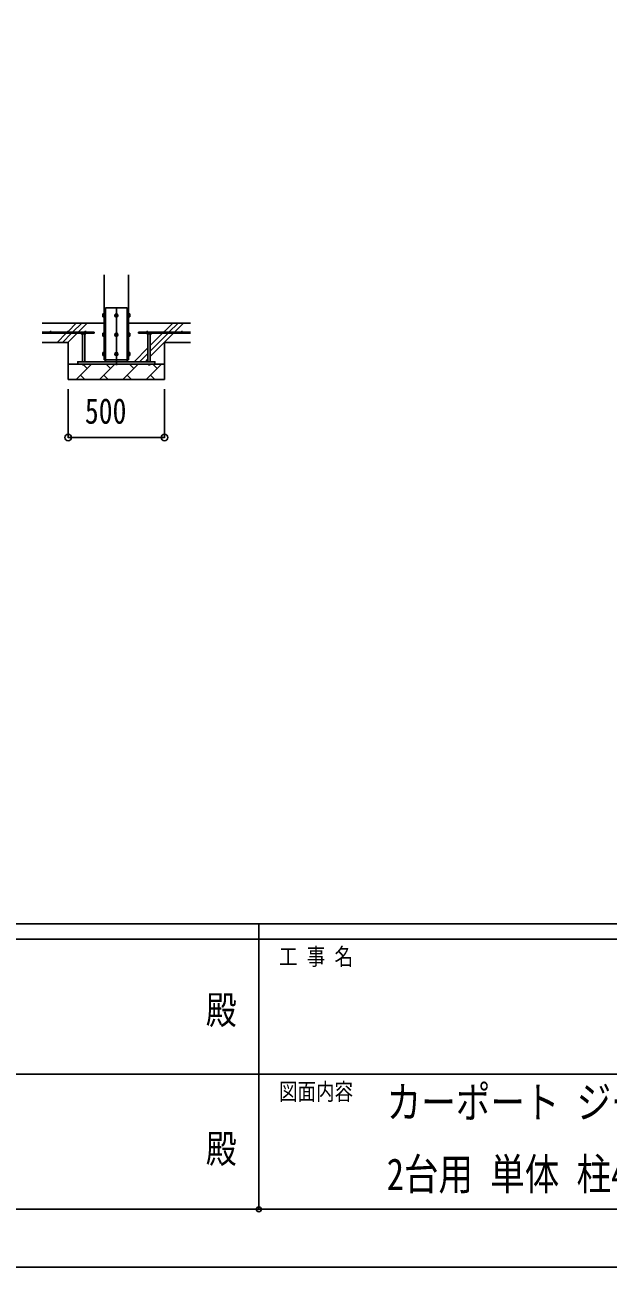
# Model space of a CAD drawing. Units: millimetres, scale not verified. Extents: x -16820 to 16820, y -11880 to 11880.
# Drawn here: x -1234 to 1793, y -11880 to -5438 of the extents above; entities that cross this region are included whole.
import ezdxf
from ezdxf.enums import TextEntityAlignment as Align

# ---------------------------------------------------------------- set-up
doc = ezdxf.new("R2010")
doc.units = ezdxf.units.MM
doc.header["$LTSCALE"] = 50
doc.header["$PDMODE"] = 32
doc.header["$PDSIZE"] = 25
for name, color, linetype in [('0-2_USER1', 3, 'Continuous'), ('0-3_YKK_11', 7, 'Continuous'), ('0-4_YKK_12', 2, 'Continuous'), ('0-5_YKK_13', 4, 'Continuous'), ('0-6_YKK_A1', 4, 'Continuous'), ('0-7_YKK_D', 6, 'Continuous'), ('0-8_YKK_ZWAK', 7, 'Continuous')]:
    doc.layers.add(name, color=color, linetype=linetype)
doc.styles.add('ＭＳ ゴシック', font='')
doc.styles.get('ＭＳ ゴシック').set_extended_font_data('MS Gothic')

msp = doc.modelspace()

# ---------------------------------------------------------------- linework, layer by layer
at = {"layer": '0-3_YKK_11'}
for p, q in [((-1009.02, -7197), (-959.02, -7197)), ((-509.02, -7197), (-559.02, -7197))]:
    msp.add_line(p, q, dxfattribs=at)
at = {"layer": '0-4_YKK_12'}
msp.add_line((-759.02, -6902.5), (-759.02, -7202.5), dxfattribs=at)
at = {"layer": '0-5_YKK_13'}
for p, q in [((-829.72, -6938.51), (-829.14, -6937.51)), ((-829.72, -6938.51), (-829.72, -6951.5)), ((-829.72, -6951.5), (-829.14, -6952.51)), ((-824.22, -6937.51), (-829.14, -6937.51)), ((-824.22, -6941.25), (-829.14, -6941.25)), ((-824.22, -6948.75), (-829.14, -6948.75)), ((-824.22, -6952.51), (-829.14, -6952.51)), ((-824.22, -6937.51), (-824.22, -6952.51)), ((-822.62, -6937.96), (-824.22, -6937.96)), ((-824.22, -6944.5), (-824.22, -6937.96)), ((-824.22, -6944.5), (-822.62, -6944.5)), ((-824.22, -6945.5), (-822.62, -6945.5)), ((-824.22, -6952.05), (-824.22, -6945.5)), ((-824.22, -6952.05), (-822.62, -6952.05)), ((-822.62, -6944.5), (-822.62, -6937.96)), ((-822.62, -6952.05), (-822.62, -6945.5)), ((-815.02, -6905), (-703.02, -6905)), ((-703.02, -7175), (-703.02, -6905)), ((-695.42, -6937.95), (-693.82, -6937.95)), ((-695.42, -6944.5), (-695.42, -6937.95)), ((-693.82, -6944.5), (-695.42, -6944.5)), ((-693.82, -6945.5), (-695.42, -6945.5)), ((-695.42, -6952.05), (-695.42, -6945.5)), ((-693.82, -6952.05), (-695.42, -6952.05)), ((-693.82, -6937.49), (-688.9, -6937.49)), ((-693.82, -6937.49), (-693.82, -6952.51)), ((-693.82, -6944.5), (-693.82, -6937.95)), ((-693.82, -6941.25), (-688.9, -6941.25)), ((-693.82, -6952.05), (-693.82, -6945.5)), ((-693.82, -6948.75), (-688.9, -6948.75)), ((-693.82, -6952.51), (-688.9, -6952.51)), ((-688.32, -6938.5), (-688.9, -6937.49)), ((-688.32, -6951.5), (-688.9, -6952.51)), ((-688.32, -6938.5), (-688.32, -6951.5)), ((-938.52, -7032.5), (-939.99, -7033.35)), ((-938.52, -7032.5), (-919.52, -7032.5)), ((-935.02, -7040.5), (-935.02, -7185)), ((-934.5, -7040.5), (-934.5, -7033.35)), ((-923.53, -7040.5), (-923.53, -7033.35)), ((-923.02, -7040.5), (-923.02, -7185)), ((-919.52, -7032.5), (-918.05, -7033.35)), ((-918.05, -7040.5), (-918.05, -7033.35)), ((-829.72, -7038.51), (-829.14, -7037.51)), ((-829.72, -7038.51), (-829.72, -7051.5)), ((-829.72, -7051.5), (-829.14, -7052.51)), ((-824.22, -7037.51), (-829.14, -7037.51)), ((-824.22, -7041.25), (-829.14, -7041.25)), ((-824.22, -7048.75), (-829.14, -7048.75)), ((-824.22, -7052.51), (-829.14, -7052.51)), ((-824.22, -7037.51), (-824.22, -7052.51)), ((-822.62, -7037.96), (-824.22, -7037.96)), ((-824.22, -7044.5), (-824.22, -7037.96)), ((-824.22, -7044.5), (-822.62, -7044.5)), ((-824.22, -7045.5), (-822.62, -7045.5)), ((-824.22, -7052.05), (-824.22, -7045.5)), ((-824.22, -7052.05), (-822.62, -7052.05)), ((-822.62, -7044.5), (-822.62, -7037.96)), ((-822.62, -7052.05), (-822.62, -7045.5)), ((-695.42, -7037.95), (-693.82, -7037.95)), ((-695.42, -7044.5), (-695.42, -7037.95)), ((-693.82, -7044.5), (-695.42, -7044.5)), ((-693.82, -7045.5), (-695.42, -7045.5)), ((-695.42, -7052.05), (-695.42, -7045.5)), ((-693.82, -7052.05), (-695.42, -7052.05)), ((-693.82, -7037.49), (-688.9, -7037.49)), ((-693.82, -7037.49), (-693.82, -7052.51)), ((-693.82, -7044.5), (-693.82, -7037.95)), ((-693.82, -7041.25), (-688.9, -7041.25)), ((-693.82, -7052.05), (-693.82, -7045.5)), ((-693.82, -7048.75), (-688.9, -7048.75)), ((-693.82, -7052.51), (-688.9, -7052.51)), ((-688.32, -7038.5), (-688.9, -7037.49)), ((-688.32, -7051.5), (-688.9, -7052.51)), ((-688.32, -7038.5), (-688.32, -7051.5)), ((-598.52, -7032.5), (-599.99, -7033.35)), ((-599.99, -7040.5), (-599.99, -7033.35)), ((-579.52, -7032.5), (-598.52, -7032.5)), ((-595.02, -7040.5), (-595.02, -7185)), ((-594.5, -7040.5), (-594.5, -7033.35)), ((-583.53, -7040.5), (-583.53, -7033.35)), ((-583.02, -7040.5), (-583.02, -7185)), ((-579.52, -7032.5), (-578.05, -7033.35)), ((-829.72, -7138.51), (-829.14, -7137.51)), ((-829.72, -7138.51), (-829.72, -7151.5)), ((-824.22, -7137.51), (-829.14, -7137.51)), ((-824.22, -7141.25), (-829.14, -7141.25)), ((-824.22, -7148.75), (-829.14, -7148.75)), ((-824.22, -7137.51), (-824.22, -7152.51)), ((-822.62, -7137.96), (-824.22, -7137.96)), ((-824.22, -7144.5), (-824.22, -7137.96)), ((-824.22, -7144.5), (-822.62, -7144.5)), ((-824.22, -7145.5), (-822.62, -7145.5)), ((-824.22, -7152.05), (-824.22, -7145.5)), ((-822.62, -7144.5), (-822.62, -7137.96)), ((-822.62, -7152.05), (-822.62, -7145.5)), ((-695.42, -7137.95), (-693.82, -7137.95)), ((-695.42, -7144.5), (-695.42, -7137.95)), ((-693.82, -7144.5), (-695.42, -7144.5)), ((-693.82, -7145.5), (-695.42, -7145.5)), ((-695.42, -7152.05), (-695.42, -7145.5)), ((-693.82, -7137.49), (-688.9, -7137.49)), ((-693.82, -7137.49), (-693.82, -7152.51)), ((-693.82, -7144.5), (-693.82, -7137.95)), ((-693.82, -7141.25), (-688.9, -7141.25)), ((-693.82, -7152.05), (-693.82, -7145.5)), ((-693.82, -7148.75), (-688.9, -7148.75)), ((-688.32, -7138.5), (-688.9, -7137.49)), ((-688.32, -7138.5), (-688.32, -7151.5)), ((-935.02, -7185), (-923.02, -7185)), ((-935.02, -7198.5), (-923.02, -7198.5)), ((-829.72, -7151.5), (-829.14, -7152.51)), ((-824.22, -7152.51), (-829.14, -7152.51)), ((-824.22, -7152.05), (-822.62, -7152.05)), ((-703.02, -7185), (-703.02, -7175)), ((-693.82, -7152.05), (-695.42, -7152.05)), ((-693.82, -7152.51), (-688.9, -7152.51)), ((-688.32, -7151.5), (-688.9, -7152.51)), ((-583.02, -7185), (-595.02, -7185)), ((-583.02, -7198.5), (-595.02, -7198.5))]:
    msp.add_line(p, q, dxfattribs=at)
for points in [[(-821.52, -6936.5), (-822.62, -6936.5), (-822.62, -6953.5), (-821.52, -6953.5)], [(-815.02, -7185), (-815.02, -7175), (-815.02, -6905)], [(-696.52, -6936.5), (-695.42, -6936.5), (-695.42, -6953.5), (-696.52, -6953.5)], [(-918.05, -7040.5), (-939.99, -7040.5), (-939.99, -7033.35)], [(-821.52, -7036.5), (-822.62, -7036.5), (-822.62, -7053.5), (-821.52, -7053.5)], [(-696.52, -7036.5), (-695.42, -7036.5), (-695.42, -7053.5), (-696.52, -7053.5)], [(-599.99, -7040.5), (-578.05, -7040.5), (-578.05, -7033.35)], [(-821.52, -7136.5), (-822.62, -7136.5), (-822.62, -7153.5), (-821.52, -7153.5)], [(-696.52, -7136.5), (-695.42, -7136.5), (-695.42, -7153.5), (-696.52, -7153.5)], [(-935.02, -7197), (-935.02, -7198.5), (-933.02, -7200.5), (-925.02, -7200.5)], [(-923.02, -7197), (-923.02, -7198.5), (-925.02, -7200.5)], [(-595.02, -7197), (-595.02, -7198.5), (-593.02, -7200.5)], [(-583.02, -7197), (-583.02, -7198.5), (-585.02, -7200.5), (-593.02, -7200.5)]]:
    msp.add_lwpolyline(points, dxfattribs=at)
for points in [[(-759.02, -6937.49), (-765.52, -6941.25), (-765.52, -6948.75), (-759.02, -6952.51), (-752.52, -6948.75), (-752.52, -6941.25)], [(-759.02, -7037.49), (-765.52, -7041.25), (-765.52, -7048.75), (-759.02, -7052.51), (-752.52, -7048.75), (-752.52, -7041.25)], [(-759.02, -7137.49), (-765.52, -7141.25), (-765.52, -7148.75), (-759.02, -7152.51), (-752.52, -7148.75), (-752.52, -7141.25)], [(-959.02, -7197), (-559.02, -7197), (-559.02, -7185), (-959.02, -7185)]]:
    msp.add_lwpolyline(points, close=True, dxfattribs=at)
for centre, radius in [((-759.02, -6945), 8.5), ((-759.02, -6945), 6.5), ((-759.02, -7045), 8.5), ((-759.02, -7045), 6.5), ((-759.02, -7145), 8.5), ((-759.02, -7145), 6.5)]:
    msp.add_circle(centre, radius, dxfattribs=at)
for centre, radius, start, end in [((-817.3, -6945), 12.42, 162.41205, 197.58795), ((-826.41, -6939.38), 3.31, 145.51973, 214.48027), ((-826.39, -6950.63), 3.32, 145.61575, 214.38425), ((-759.02, -6945), 7.05, 157.21814, 202.78186), ((-759.02, -6945), 7.05, 97.21814, 142.78186), ((-759.02, -6945), 7.05, 217.21814, 262.78186), ((-759.02, -6945), 7.05, 37.21814, 82.78186), ((-759.02, -6945), 7.05, 277.21814, 322.78186), ((-759.02, -6945), 7.05, 337.21814, 22.78186), ((-691.64, -6939.37), 3.32, 325.61575, 34.38425), ((-700.74, -6945), 12.42, 342.41205, 17.58795), ((-691.64, -6950.63), 3.32, 325.61575, 34.38425), ((-937.24, -7037.36), 4.86, 55.61575, 124.38425), ((-929.02, -7050.65), 18.15, 72.41205, 107.58795), ((-920.79, -7037.36), 4.86, 55.61575, 124.38425), ((-817.3, -7045), 12.42, 162.41205, 197.58795), ((-826.41, -7039.38), 3.31, 145.51973, 214.48027), ((-826.39, -7050.63), 3.32, 145.61575, 214.38425), ((-759.02, -7045), 7.05, 157.21814, 202.78186), ((-759.02, -7045), 7.05, 97.21814, 142.78186), ((-759.02, -7045), 7.05, 217.21814, 262.78186), ((-759.02, -7045), 7.05, 37.21814, 82.78186), ((-759.02, -7045), 7.05, 277.21814, 322.78186), ((-759.02, -7045), 7.05, 337.21814, 22.78186), ((-691.64, -7039.37), 3.32, 325.61575, 34.38425), ((-700.74, -7045), 12.42, 342.41205, 17.58795), ((-691.64, -7050.63), 3.32, 325.61575, 34.38425), ((-597.24, -7037.36), 4.86, 55.61575, 124.38425), ((-589.02, -7050.65), 18.15, 72.41205, 107.58795), ((-580.79, -7037.36), 4.86, 55.61575, 124.38425), ((-817.3, -7145), 12.42, 162.41205, 197.58795), ((-826.41, -7139.38), 3.31, 145.51973, 214.48027), ((-826.39, -7150.63), 3.32, 145.61575, 214.38425), ((-759.02, -7145), 7.05, 157.21814, 202.78186), ((-759.02, -7145), 7.05, 97.21814, 142.78186), ((-759.02, -7145), 7.05, 217.21814, 262.78186), ((-759.02, -7145), 7.05, 37.21814, 82.78186), ((-759.02, -7145), 7.05, 277.21814, 322.78186), ((-759.02, -7145), 7.05, 337.21814, 22.78186), ((-691.64, -7139.37), 3.32, 325.61575, 34.38425), ((-700.74, -7145), 12.42, 342.41205, 17.58795), ((-691.64, -7150.63), 3.32, 325.61575, 34.38425)]:
    msp.add_arc(centre, radius, start, end, dxfattribs=at)
at = {"layer": '0-6_YKK_A1'}
for p, q in [((-821.52, -6735), (-821.52, -7175)), ((-696.52, -7175), (-696.52, -6735)), ((-821.52, -6985), (-1144.17, -6985)), ((-1009.24, -7027.51), (-966.73, -6985)), ((-985.95, -7032.5), (-938.45, -6985)), ((-957.66, -7032.5), (-910.16, -6985)), ((-373.86, -6985), (-696.52, -6985)), ((-509.24, -7027.51), (-466.73, -6985)), ((-485.95, -7032.5), (-438.45, -6985)), ((-457.66, -7032.5), (-410.16, -6985)), ((-874.02, -7032.5), (-1144.17, -7032.5)), ((-939.99, -7037.5), (-1144.17, -7037.5)), ((-1144.17, -7085), (-1009.02, -7085)), ((-1066.73, -7085), (-1019.23, -7037.5)), ((-1038.45, -7085), (-990.95, -7037.5)), ((-1014.23, -7032.5), (-1011.51, -7029.78)), ((-1010.16, -7085), (-962.66, -7037.5)), ((-1009.02, -7085), (-1009.02, -7277)), ((-874.02, -7037.5), (-918.05, -7037.5)), ((-874.02, -7032.5), (-874.02, -7037.5)), ((-644.02, -7032.5), (-373.86, -7032.5)), ((-644.02, -7032.5), (-644.02, -7037.5)), ((-644.02, -7037.5), (-599.99, -7037.5)), ((-583.02, -7157.85), (-462.66, -7037.5)), ((-583.02, -7129.57), (-490.95, -7037.5)), ((-583.02, -7101.29), (-519.23, -7037.5)), ((-578.05, -7037.5), (-373.86, -7037.5)), ((-514.23, -7032.5), (-511.51, -7029.78)), ((-509.02, -7085), (-373.86, -7085)), ((-509.02, -7085), (-509.02, -7277)), ((-666.73, -7185), (-595.02, -7113.29)), ((-638.45, -7185), (-595.02, -7141.57)), ((-959.02, -7197), (-1009.02, -7197)), ((-509.02, -7197), (-1009.02, -7197)), ((-968.28, -7277), (-888.28, -7197)), ((-815.02, -7185), (-959.02, -7185)), ((-959.02, -7185), (-959.02, -7197)), ((-910.94, -7219.66), (-930.1, -7200.5)), ((-846.86, -7277), (-766.86, -7197)), ((-821.52, -7175), (-696.52, -7175)), ((-789.52, -7219.66), (-812.18, -7197)), ((-725.44, -7277), (-645.44, -7197)), ((-703.02, -7185), (-559.02, -7185)), ((-668.1, -7219.66), (-690.76, -7197)), ((-610.16, -7185), (-595.02, -7169.85)), ((-604.02, -7277), (-524.02, -7197)), ((-546.68, -7219.66), (-569.34, -7197)), ((-559.02, -7185), (-559.02, -7197)), ((-559.02, -7197), (-509.02, -7197)), ((-509.02, -7277), (-1009.02, -7277)), ((-945.62, -7254.34), (-922.96, -7277)), ((-824.2, -7254.34), (-801.54, -7277)), ((-702.78, -7254.34), (-680.12, -7277)), ((-581.36, -7254.34), (-558.69, -7277))]:
    msp.add_line(p, q, dxfattribs=at)
for centre in [(-1099.02, -7030), (-1009.02, -7030), (-919.02, -7030), (-599.02, -7030), (-509.02, -7030), (-419.02, -7030)]:
    msp.add_circle(centre, 2.5, dxfattribs=at)
at = {"layer": '0-7_YKK_D'}
for p, q in [((-1009.02, -7327), (-1009.02, -7579)), ((-509.02, -7327), (-509.02, -7579)), ((-509.02, -7578), (-1009.02, -7578))]:
    msp.add_line(p, q, dxfattribs=at)
for centre in [(-1009.02, -7578), (-509.02, -7578)]:
    msp.add_circle(centre, 17, dxfattribs=at)
at = {"layer": '0-8_YKK_ZWAK'}
for p, q in [((15580.08, -10100), (-15619.92, -10100)), ((-19.92, -10100), (-19.92, -11580)), ((-19.92, -10180), (-5219.92, -10180)), ((5180.08, -10180), (-19.92, -10180)), ((-5189.92, -10880), (-19.92, -10880)), ((-19.92, -10880), (5180.08, -10880)), ((-5219.92, -11580), (-19.92, -11580)), ((-19.92, -11580), (5180.08, -11580))]:
    msp.add_line(p, q, dxfattribs=at)
msp.add_lwpolyline([(-16820, -11880), (16820, -11880), (16820, 11880), (-16820, 11880)], close=True, dxfattribs=at)
msp.add_point((-19.92, -11580), dxfattribs=at)

# ---------------------------------------------------------------- texts
at = {"layer": '0-2_USER1', "style": 'ＭＳ ゴシック', "width": 0.8}
for s, p in [('カーポート ジーポートPro 900タイプ\u3000', (643.69, -11155.85)), ('2台用 単体 柱4本仕様 納まり図', (643.69, -11529.19))]:
    msp.add_text(s, height=164.2, dxfattribs=at).set_placement(p, align=Align.BOTTOM_LEFT)
at = {"layer": '0-7_YKK_D', "style": 'ＭＳ ゴシック', "width": 0.8}
msp.add_text('500', height=132, dxfattribs=at).set_placement((-922.22, -7546), align=Align.BOTTOM_LEFT)
at = {"layer": '0-8_YKK_ZWAK', "style": 'ＭＳ ゴシック', "width": 0.8}
for s, height, p in [('工 事 名', 87.98, (85.08, -10340)), ('殿', 146.6, (-294.67, -10663.33)), ('図面内容', 87.98, (85.08, -11040)), ('殿', 146.6, (-294.67, -11383.33))]:
    msp.add_text(s, height=height, dxfattribs=at).set_placement(p, align=Align.BOTTOM_LEFT)

doc.saveas('drawing.dxf')
